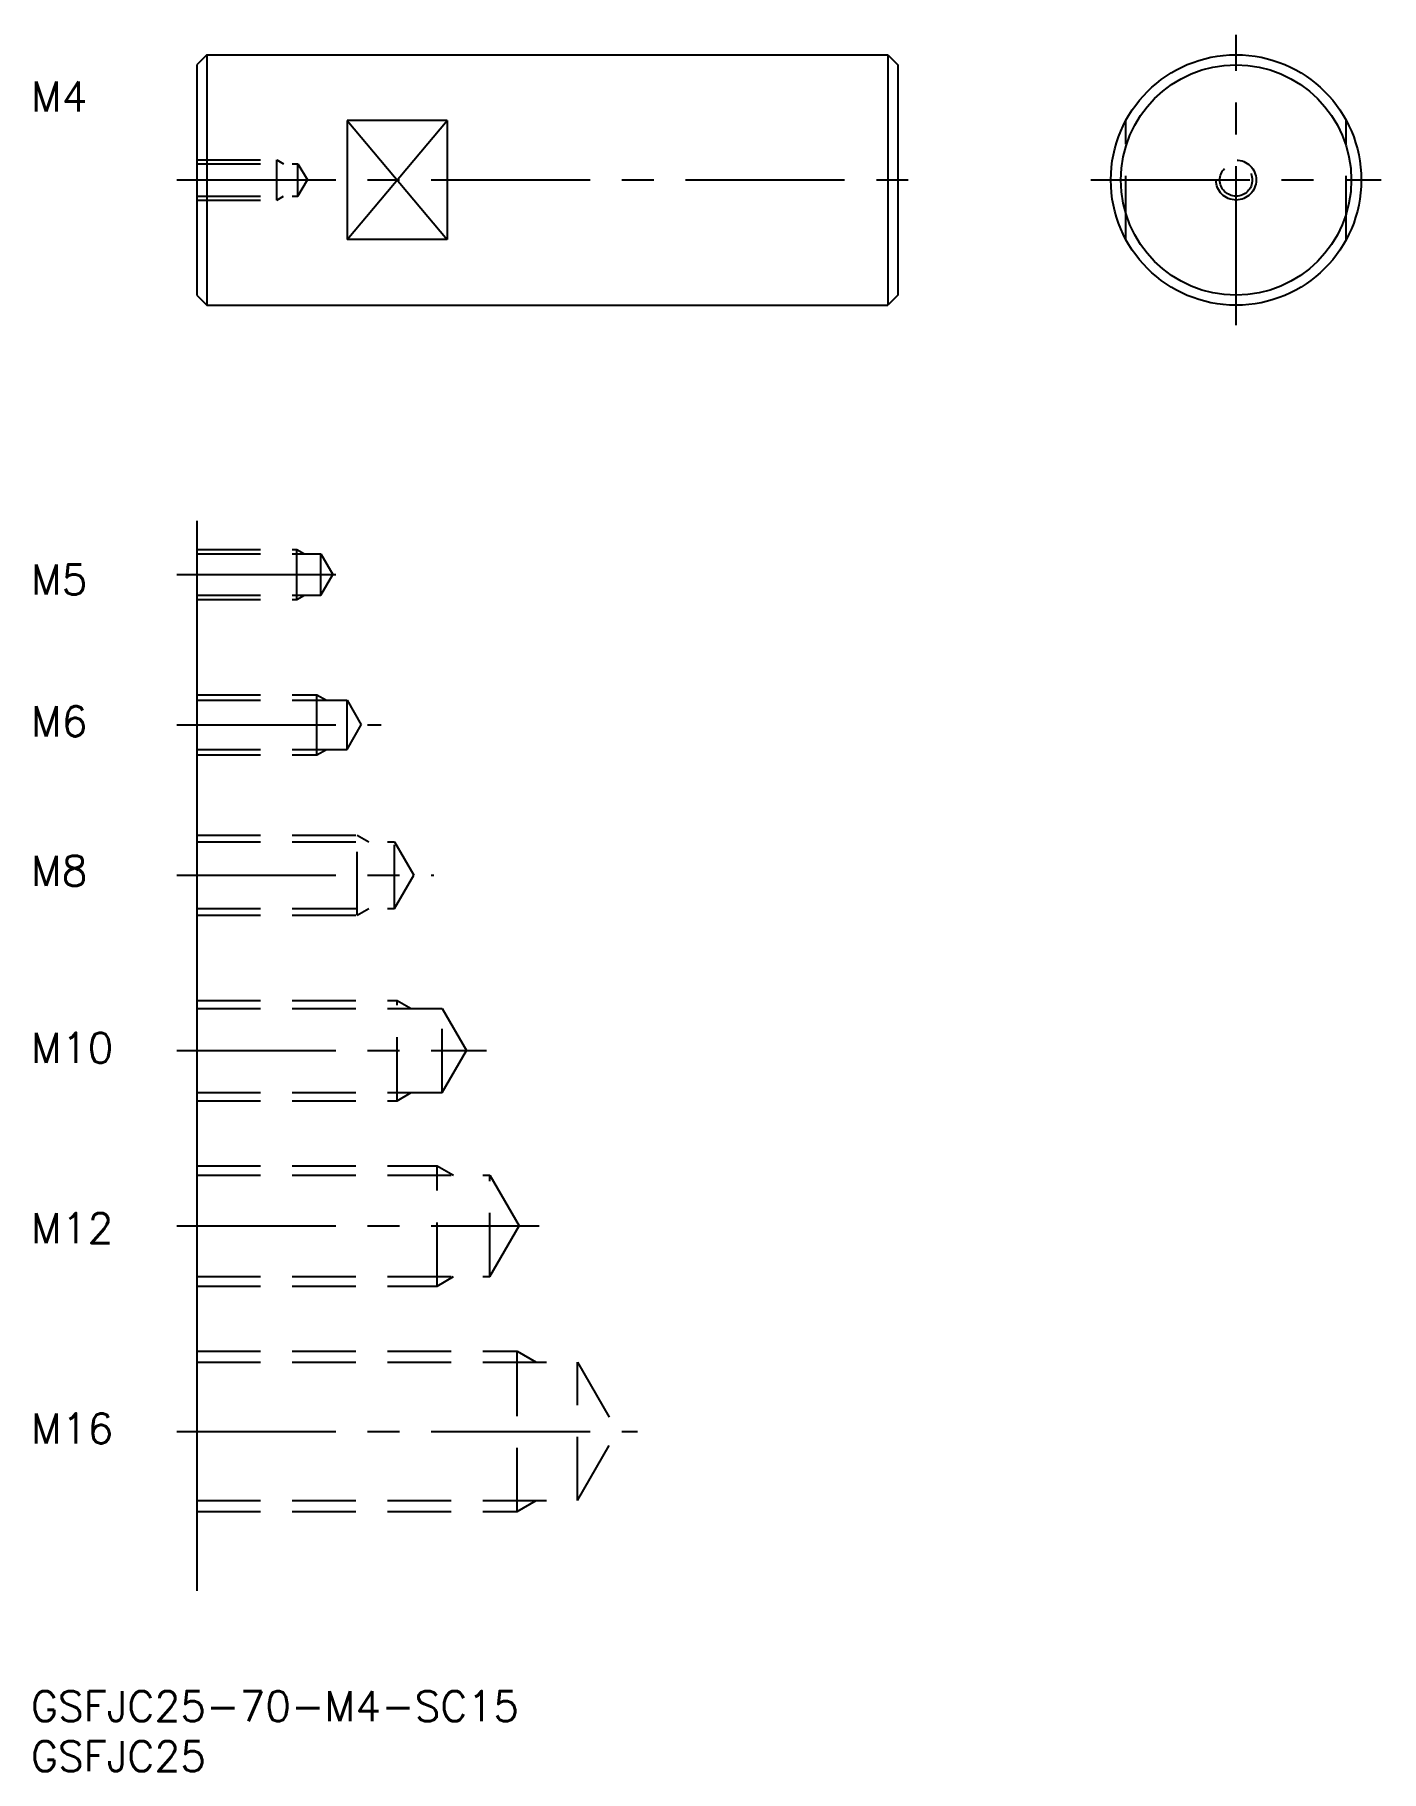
# Model space of a CAD drawing. Extents: x 0 to 135, y -8 to 165.
import ezdxf

# ---------------------------------------------------------------- set-up
doc = ezdxf.new("R2010")
doc.units = 0
doc.header["$LTSCALE"] = 0.5
doc.linetypes.add('CENTER', pattern=[50.8, 31.75, -6.35, 6.35, -6.35])
doc.linetypes.add('DASHED', pattern=[19.05, 12.7, -6.35])
for name, color, linetype in [('MSM_CENTER', 1, 'CENTER'), ('MSM_CONTINUOUS', 7, 'CONTINUOUS'), ('MSM_DASHED', 4, 'DASHED'), ('MSM_NARROW', 5, 'CONTINUOUS'), ('MSM_PART_NUMBER', 7, 'CONTINUOUS')]:
    doc.layers.add(name, color=color, linetype=linetype)
doc.styles.get("Standard").update_dxf_attribs({"font": 'txt.shx', "height": 3, "bigfont": 'bigfont.shx'})

# ---------------------------------------------------------------- blocks, each defined once
blk = doc.blocks.new('*U25')
at = {"layer": 'MSM_PART_NUMBER'}
blk.add_text('GSFJC25-70-M4-SC15', height=3, dxfattribs=at).set_placement((0, -3))
blk = doc.blocks.new('*U26')
at = {"layer": 'MSM_PART_NUMBER'}
blk.add_text('GSFJC25', height=3, dxfattribs=at).set_placement((0, -8))
blk = doc.blocks.new('*U28')
at = {"layer": 'MSM_PART_NUMBER'}
blk.add_text('M4', height=3, dxfattribs=at).set_placement((0, 157.62))
blk = doc.blocks.new('*U29')
at = {"layer": 'MSM_PART_NUMBER'}
blk.add_text('M5', height=3, dxfattribs=at).set_placement((0, 109.43))
blk = doc.blocks.new('*U30')
at = {"layer": 'MSM_PART_NUMBER'}
blk.add_text('M6', height=3, dxfattribs=at).set_placement((0, 95.28))
blk = doc.blocks.new('*U31')
at = {"layer": 'MSM_PART_NUMBER'}
blk.add_text('M8', height=3, dxfattribs=at).set_placement((0, 80.37))
blk = doc.blocks.new('*U32')
at = {"layer": 'MSM_PART_NUMBER'}
blk.add_text('M10', height=3, dxfattribs=at).set_placement((0, 62.7))
blk = doc.blocks.new('*U33')
at = {"layer": 'MSM_PART_NUMBER'}
blk.add_text('M12', height=3, dxfattribs=at).set_placement((0, 44.71))
blk = doc.blocks.new('*U34')
at = {"layer": 'MSM_PART_NUMBER'}
blk.add_text('M16', height=3, dxfattribs=at).set_placement((0, 24.71))

msp = doc.modelspace()

# ---------------------------------------------------------------- linework, layer by layer
at = {"layer": 'MSM_CENTER'}
for p, q in [((120.31, 136.3), (120.31, 165.3)), ((14.56, 150.8), (88.56, 150.8)), ((105.81, 150.8), (134.81, 150.8)), ((14.56, 111.42), (32.15, 111.42)), ((14.56, 96.42), (34.98, 96.42)), ((14.56, 81.42), (40.23, 81.42)), ((14.56, 63.92), (45.48, 63.92)), ((14.56, 46.42), (50.73, 46.42)), ((14.56, 25.92), (60.55, 25.92))]:
    msp.add_line(p, q, dxfattribs=at)
at = {"layer": 'MSM_CONTINUOUS'}
for p, q in [((17.56, 163.3), (16.56, 162.3)), ((17.56, 163.3), (85.56, 163.3)), ((17.56, 163.3), (17.56, 138.3)), ((85.56, 163.3), (86.56, 162.3)), ((85.56, 163.3), (85.56, 138.3)), ((16.56, 162.3), (16.56, 139.3)), ((86.56, 162.3), (86.56, 139.3)), ((31.56, 156.73), (31.56, 144.86)), ((41.56, 156.73), (31.56, 156.73)), ((41.56, 156.73), (41.56, 144.86)), ((41.56, 144.86), (31.56, 144.86)), ((16.56, 139.3), (17.56, 138.3)), ((86.56, 139.3), (85.56, 138.3)), ((17.56, 138.3), (85.56, 138.3)), ((16.56, 116.79), (16.56, 10))]:
    msp.add_line(p, q, dxfattribs=at)
for radius in [12.5, 11.5]:
    msp.add_circle((120.31, 150.8), radius, dxfattribs=at)
at = {"layer": 'MSM_DASHED'}
for p, q in [((109.31, 144.86), (109.31, 156.73)), ((131.31, 144.86), (131.31, 156.73)), ((16.56, 152.8), (24.56, 152.8)), ((24.56, 148.8), (24.56, 152.8)), ((24.56, 152.8), (25.22, 152.42)), ((16.56, 152.42), (26.66, 152.42)), ((26.66, 149.18), (26.66, 152.42)), ((26.66, 152.42), (27.6, 150.8)), ((26.66, 149.18), (27.6, 150.8)), ((16.56, 149.18), (26.66, 149.18)), ((24.56, 148.8), (25.22, 149.18)), ((16.56, 148.8), (24.56, 148.8)), ((16.56, 113.92), (26.56, 113.92)), ((16.56, 113.49), (28.96, 113.49)), ((26.56, 108.92), (26.56, 113.92)), ((26.56, 113.92), (27.31, 113.49)), ((28.96, 109.36), (28.96, 113.49)), ((28.96, 113.49), (30.15, 111.42)), ((28.96, 109.36), (30.15, 111.42)), ((16.56, 109.36), (28.96, 109.36)), ((26.56, 108.92), (27.31, 109.36)), ((16.56, 108.92), (26.56, 108.92)), ((16.56, 99.42), (28.56, 99.42)), ((16.56, 98.88), (31.56, 98.88)), ((28.56, 93.42), (28.56, 99.42)), ((28.56, 99.42), (29.5, 98.88)), ((31.56, 93.96), (31.56, 98.88)), ((31.56, 98.88), (32.98, 96.42)), ((31.56, 93.96), (32.98, 96.42)), ((16.56, 93.96), (31.56, 93.96)), ((28.56, 93.42), (29.5, 93.96)), ((16.56, 93.42), (28.56, 93.42)), ((16.56, 85.42), (32.56, 85.42)), ((32.56, 77.42), (32.56, 85.42)), ((32.56, 85.42), (33.73, 84.75)), ((16.56, 84.75), (36.31, 84.75)), ((36.31, 78.1), (36.31, 84.75)), ((36.31, 84.75), (38.23, 81.42)), ((36.31, 78.1), (38.23, 81.42)), ((16.56, 78.1), (36.31, 78.1)), ((32.56, 77.42), (33.73, 78.1)), ((16.56, 77.42), (32.56, 77.42)), ((16.56, 68.92), (36.56, 68.92)), ((16.56, 68.11), (41.06, 68.11)), ((36.56, 58.92), (36.56, 68.92)), ((36.56, 68.92), (37.97, 68.11)), ((41.06, 59.73), (41.06, 68.11)), ((41.06, 68.11), (43.48, 63.92)), ((41.06, 59.73), (43.48, 63.92)), ((16.56, 59.73), (41.06, 59.73)), ((16.56, 58.92), (36.56, 58.92)), ((36.56, 58.92), (37.97, 59.73)), ((16.56, 52.42), (40.56, 52.42)), ((40.56, 40.42), (40.56, 52.42)), ((40.56, 52.42), (42.2, 51.48)), ((16.56, 51.48), (45.81, 51.48)), ((45.81, 41.37), (45.81, 51.48)), ((45.81, 51.48), (48.73, 46.42)), ((45.81, 41.37), (48.73, 46.42)), ((16.56, 41.37), (45.81, 41.37)), ((16.56, 40.42), (40.56, 40.42)), ((40.56, 40.42), (42.2, 41.37)), ((16.56, 33.92), (48.56, 33.92)), ((48.56, 17.92), (48.56, 33.92)), ((48.56, 33.92), (50.44, 32.84)), ((16.56, 32.84), (54.56, 32.84)), ((54.56, 19.01), (54.56, 32.84)), ((54.56, 32.84), (58.55, 25.92)), ((54.56, 19.01), (58.55, 25.92)), ((16.56, 19.01), (54.56, 19.01)), ((16.56, 17.92), (48.56, 17.92)), ((48.56, 17.92), (50.44, 19.01))]:
    msp.add_line(p, q, dxfattribs=at)
for radius in [2, 1.62]:
    msp.add_circle((120.31, 150.8), radius, dxfattribs=at)
at = {"layer": 'MSM_NARROW'}
for p, q in [((31.56, 156.73), (41.56, 144.86)), ((31.56, 144.86), (41.56, 156.73))]:
    msp.add_line(p, q, dxfattribs=at)

# ---------------------------------------------------------------- block references
at = {"layer": 'MSM_CONTINUOUS'}
for name in ['*U28', '*U29', '*U30', '*U31', '*U32', '*U33', '*U34', '*U25', '*U26']:
    msp.add_blockref(name, (0, 0), dxfattribs=at)

doc.saveas('drawing.dxf')
